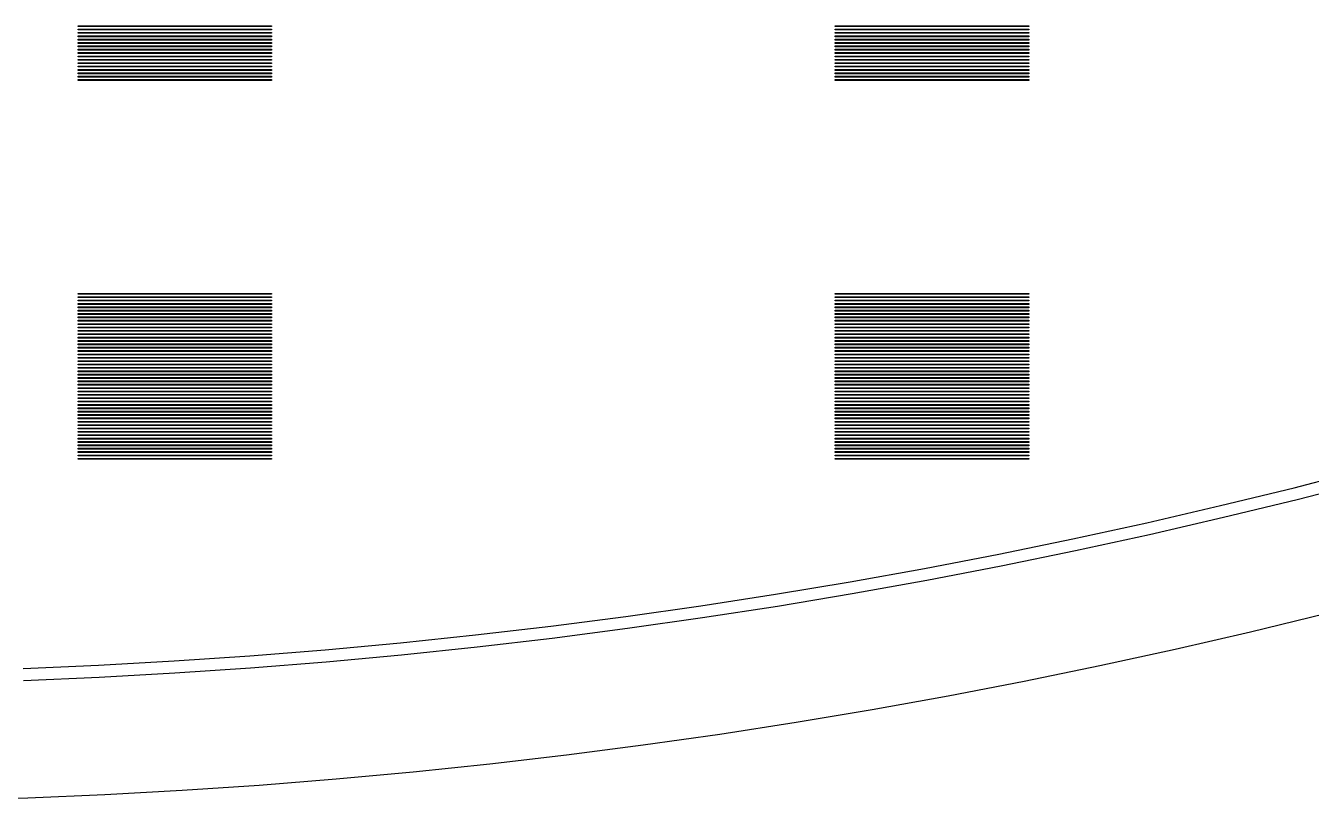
# Model space of a CAD drawing. Extents: x 40 to 187, y -3 to 150.
# Drawn here: x 113.23 to 128.86, y -2.85 to 6.56 of the extents above; entities that cross this region are included whole.
import ezdxf

# ---------------------------------------------------------------- set-up
doc = ezdxf.new("R2010")
doc.units = 0

msp = doc.modelspace()

# ---------------------------------------------------------------- linework, layer by layer
for p, q in [((113.867, 6.5498), (113.867, 6.56)), ((113.867, 6.56), (116.218, 6.56)), ((116.218, 6.5498), (113.867, 6.5498)), ((113.867, 6.5088), (113.867, 6.5191)), ((113.867, 6.5191), (116.218, 6.5191)), ((116.218, 6.5088), (113.867, 6.5088)), ((113.867, 6.468), (113.867, 6.4782)), ((113.867, 6.4782), (116.218, 6.4782)), ((116.218, 6.468), (113.867, 6.468)), ((113.867, 6.427), (113.867, 6.4373)), ((113.867, 6.4373), (116.218, 6.4373)), ((116.218, 6.427), (113.867, 6.427)), ((116.218, 6.56), (116.218, 6.5498)), ((116.218, 6.5191), (116.218, 6.5088)), ((116.218, 6.4782), (116.218, 6.468)), ((116.218, 6.4373), (116.218, 6.427)), ((123.07, 6.5498), (123.07, 6.56)), ((123.07, 6.56), (125.422, 6.56)), ((125.422, 6.5498), (123.07, 6.5498)), ((123.07, 6.5088), (123.07, 6.5191)), ((123.07, 6.5191), (125.422, 6.5191)), ((125.422, 6.5088), (123.07, 6.5088)), ((123.07, 6.468), (123.07, 6.4782)), ((123.07, 6.4782), (125.422, 6.4782)), ((125.422, 6.468), (123.07, 6.468)), ((123.07, 6.427), (123.07, 6.4373)), ((123.07, 6.4373), (125.422, 6.4373)), ((125.422, 6.427), (123.07, 6.427)), ((125.422, 6.56), (125.422, 6.5498)), ((125.422, 6.5191), (125.422, 6.5088)), ((125.422, 6.4782), (125.422, 6.468)), ((125.422, 6.4373), (125.422, 6.427)), ((113.867, 6.3861), (113.867, 6.3964)), ((113.867, 6.3964), (116.218, 6.3964)), ((116.218, 6.3861), (113.867, 6.3861)), ((113.867, 6.3452), (113.867, 6.3555)), ((113.867, 6.3555), (116.218, 6.3555)), ((116.218, 6.3452), (113.867, 6.3452)), ((113.867, 6.3043), (113.867, 6.3145)), ((113.867, 6.3145), (116.218, 6.3145)), ((116.218, 6.3043), (113.867, 6.3043)), ((113.867, 6.2634), (113.867, 6.2736)), ((113.867, 6.2736), (116.218, 6.2736)), ((116.218, 6.2634), (113.867, 6.2634)), ((116.218, 6.3964), (116.218, 6.3861)), ((116.218, 6.3555), (116.218, 6.3452)), ((116.218, 6.3145), (116.218, 6.3043)), ((116.218, 6.2736), (116.218, 6.2634)), ((123.07, 6.3861), (123.07, 6.3964)), ((123.07, 6.3964), (125.422, 6.3964)), ((125.422, 6.3861), (123.07, 6.3861)), ((123.07, 6.3452), (123.07, 6.3555)), ((123.07, 6.3555), (125.422, 6.3555)), ((125.422, 6.3452), (123.07, 6.3452)), ((123.07, 6.3043), (123.07, 6.3145)), ((123.07, 6.3145), (125.422, 6.3145)), ((125.422, 6.3043), (123.07, 6.3043)), ((123.07, 6.2634), (123.07, 6.2736)), ((123.07, 6.2736), (125.422, 6.2736)), ((125.422, 6.2634), (123.07, 6.2634)), ((125.422, 6.3964), (125.422, 6.3861)), ((125.422, 6.3555), (125.422, 6.3452)), ((125.422, 6.3145), (125.422, 6.3043)), ((125.422, 6.2736), (125.422, 6.2634)), ((113.867, 6.2225), (113.867, 6.2327)), ((113.867, 6.2327), (116.218, 6.2327)), ((116.218, 6.2225), (113.867, 6.2225)), ((113.867, 6.1816), (113.867, 6.1918)), ((113.867, 6.1918), (116.218, 6.1918)), ((116.218, 6.1816), (113.867, 6.1816)), ((113.867, 6.1407), (113.867, 6.1509)), ((113.867, 6.1509), (116.218, 6.1509)), ((116.218, 6.1407), (113.867, 6.1407)), ((113.867, 6.0998), (113.867, 6.11)), ((113.867, 6.11), (116.218, 6.11)), ((116.218, 6.0998), (113.867, 6.0998)), ((116.218, 6.2327), (116.218, 6.2225)), ((116.218, 6.1918), (116.218, 6.1816)), ((116.218, 6.1509), (116.218, 6.1407)), ((116.218, 6.11), (116.218, 6.0998)), ((123.07, 6.2225), (123.07, 6.2327)), ((123.07, 6.2327), (125.422, 6.2327)), ((125.422, 6.2225), (123.07, 6.2225)), ((123.07, 6.1816), (123.07, 6.1918)), ((123.07, 6.1918), (125.422, 6.1918)), ((125.422, 6.1816), (123.07, 6.1816)), ((123.07, 6.1407), (123.07, 6.1509)), ((123.07, 6.1509), (125.422, 6.1509)), ((125.422, 6.1407), (123.07, 6.1407)), ((123.07, 6.0998), (123.07, 6.11)), ((123.07, 6.11), (125.422, 6.11)), ((125.422, 6.0998), (123.07, 6.0998)), ((125.422, 6.2327), (125.422, 6.2225)), ((125.422, 6.1918), (125.422, 6.1816)), ((125.422, 6.1509), (125.422, 6.1407)), ((125.422, 6.11), (125.422, 6.0998)), ((113.867, 6.0589), (113.867, 6.0691)), ((113.867, 6.0691), (116.218, 6.0691)), ((116.218, 6.0589), (113.867, 6.0589)), ((113.867, 6.018), (113.867, 6.0282)), ((113.867, 6.0282), (116.218, 6.0282)), ((116.218, 6.018), (113.867, 6.018)), ((113.867, 5.9771), (113.867, 5.9873)), ((113.867, 5.9873), (116.218, 5.9873)), ((116.218, 5.9771), (113.867, 5.9771)), ((113.867, 5.9362), (113.867, 5.9464)), ((113.867, 5.9464), (116.218, 5.9464)), ((116.218, 6.0691), (116.218, 6.0589)), ((116.218, 6.0282), (116.218, 6.018)), ((116.218, 5.9873), (116.218, 5.9771)), ((116.218, 5.9464), (116.218, 5.9362)), ((123.07, 6.0589), (123.07, 6.0691)), ((123.07, 6.0691), (125.422, 6.0691)), ((125.422, 6.0589), (123.07, 6.0589)), ((123.07, 6.018), (123.07, 6.0282)), ((123.07, 6.0282), (125.422, 6.0282)), ((125.422, 6.018), (123.07, 6.018)), ((123.07, 5.9771), (123.07, 5.9873)), ((123.07, 5.9873), (125.422, 5.9873)), ((125.422, 5.9771), (123.07, 5.9771)), ((123.07, 5.9362), (123.07, 5.9464)), ((123.07, 5.9464), (125.422, 5.9464)), ((125.422, 6.0691), (125.422, 6.0589)), ((125.422, 6.0282), (125.422, 6.018)), ((125.422, 5.9873), (125.422, 5.9771)), ((125.422, 5.9464), (125.422, 5.9362)), ((116.218, 5.9362), (113.867, 5.9362)), ((113.867, 5.8953), (113.867, 5.9055)), ((113.867, 5.9055), (116.218, 5.9055)), ((116.218, 5.8953), (113.867, 5.8953)), ((116.218, 5.9055), (116.218, 5.8953)), ((125.422, 5.9362), (123.07, 5.9362)), ((123.07, 5.8953), (123.07, 5.9055)), ((123.07, 5.9055), (125.422, 5.9055)), ((125.422, 5.8953), (123.07, 5.8953)), ((125.422, 5.9055), (125.422, 5.8953)), ((113.867, 3.2979), (113.867, 3.3081)), ((113.867, 3.3081), (116.218, 3.3081)), ((116.218, 3.2979), (113.867, 3.2979)), ((116.218, 3.3081), (116.218, 3.2979)), ((123.07, 3.2979), (123.07, 3.3081)), ((123.07, 3.3081), (125.422, 3.3081)), ((125.422, 3.2979), (123.07, 3.2979)), ((125.422, 3.3081), (125.422, 3.2979)), ((113.867, 3.257), (113.867, 3.2672)), ((113.867, 3.2672), (116.218, 3.2672)), ((116.218, 3.257), (113.867, 3.257)), ((113.867, 3.2161), (113.867, 3.2263)), ((113.867, 3.2263), (116.218, 3.2263)), ((116.218, 3.2161), (113.867, 3.2161)), ((113.867, 3.1752), (113.867, 3.1854)), ((113.867, 3.1854), (116.218, 3.1854)), ((116.218, 3.1752), (113.867, 3.1752)), ((113.867, 3.1343), (113.867, 3.1445)), ((113.867, 3.1445), (116.218, 3.1445)), ((116.218, 3.1343), (113.867, 3.1343)), ((116.218, 3.2672), (116.218, 3.257)), ((116.218, 3.2263), (116.218, 3.2161)), ((116.218, 3.1854), (116.218, 3.1752)), ((116.218, 3.1445), (116.218, 3.1343)), ((123.07, 3.257), (123.07, 3.2672)), ((123.07, 3.2672), (125.422, 3.2672)), ((125.422, 3.257), (123.07, 3.257)), ((123.07, 3.2161), (123.07, 3.2263)), ((123.07, 3.2263), (125.422, 3.2263)), ((125.422, 3.2161), (123.07, 3.2161)), ((123.07, 3.1752), (123.07, 3.1854)), ((123.07, 3.1854), (125.422, 3.1854)), ((125.422, 3.1752), (123.07, 3.1752)), ((123.07, 3.1343), (123.07, 3.1445)), ((123.07, 3.1445), (125.422, 3.1445)), ((125.422, 3.1343), (123.07, 3.1343)), ((125.422, 3.2672), (125.422, 3.257)), ((125.422, 3.2263), (125.422, 3.2161)), ((125.422, 3.1854), (125.422, 3.1752)), ((125.422, 3.1445), (125.422, 3.1343)), ((113.867, 3.0934), (113.867, 3.1036)), ((113.867, 3.1036), (116.218, 3.1036)), ((116.218, 3.0934), (113.867, 3.0934)), ((113.867, 3.0524), (113.867, 3.0627)), ((113.867, 3.0627), (116.218, 3.0627)), ((116.218, 3.0524), (113.867, 3.0524)), ((113.867, 3.0115), (113.867, 3.0218)), ((113.867, 3.0218), (116.218, 3.0218)), ((116.218, 3.0115), (113.867, 3.0115)), ((113.867, 2.9706), (113.867, 2.9809)), ((113.867, 2.9809), (116.218, 2.9809)), ((116.218, 2.9706), (113.867, 2.9706)), ((116.218, 3.1036), (116.218, 3.0934)), ((116.218, 3.0627), (116.218, 3.0524)), ((116.218, 3.0218), (116.218, 3.0115)), ((116.218, 2.9809), (116.218, 2.9706)), ((123.07, 3.0934), (123.07, 3.1036)), ((123.07, 3.1036), (125.422, 3.1036)), ((125.422, 3.0934), (123.07, 3.0934)), ((123.07, 3.0524), (123.07, 3.0627)), ((123.07, 3.0627), (125.422, 3.0627)), ((125.422, 3.0524), (123.07, 3.0524)), ((123.07, 3.0115), (123.07, 3.0218)), ((123.07, 3.0218), (125.422, 3.0218)), ((125.422, 3.0115), (123.07, 3.0115)), ((123.07, 2.9706), (123.07, 2.9809)), ((123.07, 2.9809), (125.422, 2.9809)), ((125.422, 2.9706), (123.07, 2.9706)), ((125.422, 3.1036), (125.422, 3.0934)), ((125.422, 3.0627), (125.422, 3.0524)), ((125.422, 3.0218), (125.422, 3.0115)), ((125.422, 2.9809), (125.422, 2.9706)), ((113.867, 2.9297), (113.867, 2.94)), ((113.867, 2.94), (116.218, 2.94)), ((116.218, 2.9297), (113.867, 2.9297)), ((113.867, 2.8888), (113.867, 2.899)), ((113.867, 2.899), (116.218, 2.899)), ((116.218, 2.8888), (113.867, 2.8888)), ((113.867, 2.8479), (113.867, 2.8582)), ((113.867, 2.8582), (116.218, 2.8582)), ((116.218, 2.8479), (113.867, 2.8479)), ((113.867, 2.807), (113.867, 2.8173)), ((113.867, 2.8173), (116.218, 2.8173)), ((116.218, 2.94), (116.218, 2.9297)), ((116.218, 2.899), (116.218, 2.8888)), ((116.218, 2.8582), (116.218, 2.8479)), ((116.218, 2.8173), (116.218, 2.807)), ((123.07, 2.9297), (123.07, 2.94)), ((123.07, 2.94), (125.422, 2.94)), ((125.422, 2.9297), (123.07, 2.9297)), ((123.07, 2.8888), (123.07, 2.899)), ((123.07, 2.899), (125.422, 2.899)), ((125.422, 2.8888), (123.07, 2.8888)), ((123.07, 2.8479), (123.07, 2.8582)), ((123.07, 2.8582), (125.422, 2.8582)), ((125.422, 2.8479), (123.07, 2.8479)), ((123.07, 2.807), (123.07, 2.8173)), ((123.07, 2.8173), (125.422, 2.8173)), ((125.422, 2.94), (125.422, 2.9297)), ((125.422, 2.899), (125.422, 2.8888)), ((125.422, 2.8582), (125.422, 2.8479)), ((125.422, 2.8173), (125.422, 2.807)), ((116.218, 2.807), (113.867, 2.807)), ((113.867, 2.7661), (113.867, 2.7763)), ((113.867, 2.7763), (116.218, 2.7763)), ((116.218, 2.7661), (113.867, 2.7661)), ((113.867, 2.7252), (113.867, 2.7354)), ((113.867, 2.7354), (116.218, 2.7354)), ((116.218, 2.7252), (113.867, 2.7252)), ((113.867, 2.6843), (113.867, 2.6945)), ((113.867, 2.6945), (116.218, 2.6945)), ((116.218, 2.6843), (113.867, 2.6843)), ((116.218, 2.7763), (116.218, 2.7661)), ((116.218, 2.7354), (116.218, 2.7252)), ((116.218, 2.6945), (116.218, 2.6843)), ((125.422, 2.807), (123.07, 2.807)), ((123.07, 2.7661), (123.07, 2.7763)), ((123.07, 2.7763), (125.422, 2.7763)), ((125.422, 2.7661), (123.07, 2.7661)), ((123.07, 2.7252), (123.07, 2.7354)), ((123.07, 2.7354), (125.422, 2.7354)), ((125.422, 2.7252), (123.07, 2.7252)), ((123.07, 2.6843), (123.07, 2.6945)), ((123.07, 2.6945), (125.422, 2.6945)), ((125.422, 2.6843), (123.07, 2.6843)), ((125.422, 2.7763), (125.422, 2.7661)), ((125.422, 2.7354), (125.422, 2.7252)), ((125.422, 2.6945), (125.422, 2.6843)), ((113.867, 2.6434), (113.867, 2.6536)), ((113.867, 2.6536), (116.218, 2.6536)), ((116.218, 2.6434), (113.867, 2.6434)), ((113.867, 2.6025), (113.867, 2.6127)), ((113.867, 2.6127), (116.218, 2.6127)), ((116.218, 2.6025), (113.867, 2.6025)), ((113.867, 2.5616), (113.867, 2.5718)), ((113.867, 2.5718), (116.218, 2.5718)), ((116.218, 2.5616), (113.867, 2.5616)), ((113.867, 2.5207), (113.867, 2.5309)), ((113.867, 2.5309), (116.218, 2.5309)), ((116.218, 2.5207), (113.867, 2.5207)), ((116.218, 2.6536), (116.218, 2.6434)), ((116.218, 2.6127), (116.218, 2.6025)), ((116.218, 2.5718), (116.218, 2.5616)), ((116.218, 2.5309), (116.218, 2.5207)), ((123.07, 2.6434), (123.07, 2.6536)), ((123.07, 2.6536), (125.422, 2.6536)), ((125.422, 2.6434), (123.07, 2.6434)), ((123.07, 2.6025), (123.07, 2.6127)), ((123.07, 2.6127), (125.422, 2.6127)), ((125.422, 2.6025), (123.07, 2.6025)), ((123.07, 2.5616), (123.07, 2.5718)), ((123.07, 2.5718), (125.422, 2.5718)), ((125.422, 2.5616), (123.07, 2.5616)), ((123.07, 2.5207), (123.07, 2.5309)), ((123.07, 2.5309), (125.422, 2.5309)), ((125.422, 2.5207), (123.07, 2.5207)), ((125.422, 2.6536), (125.422, 2.6434)), ((125.422, 2.6127), (125.422, 2.6025)), ((125.422, 2.5718), (125.422, 2.5616)), ((125.422, 2.5309), (125.422, 2.5207)), ((113.867, 2.4798), (113.867, 2.49)), ((113.867, 2.49), (116.218, 2.49)), ((116.218, 2.4798), (113.867, 2.4798)), ((113.867, 2.4389), (113.867, 2.4491)), ((113.867, 2.4491), (116.218, 2.4491)), ((116.218, 2.4389), (113.867, 2.4389)), ((113.867, 2.398), (113.867, 2.4082)), ((113.867, 2.4082), (116.218, 2.4082)), ((116.218, 2.398), (113.867, 2.398)), ((113.867, 2.3571), (113.867, 2.3673)), ((113.867, 2.3673), (116.218, 2.3673)), ((116.218, 2.3571), (113.867, 2.3571)), ((116.218, 2.49), (116.218, 2.4798)), ((116.218, 2.4491), (116.218, 2.4389)), ((116.218, 2.4082), (116.218, 2.398)), ((116.218, 2.3673), (116.218, 2.3571)), ((123.07, 2.4798), (123.07, 2.49)), ((123.07, 2.49), (125.422, 2.49)), ((125.422, 2.4798), (123.07, 2.4798)), ((123.07, 2.4389), (123.07, 2.4491)), ((123.07, 2.4491), (125.422, 2.4491)), ((125.422, 2.4389), (123.07, 2.4389)), ((123.07, 2.398), (123.07, 2.4082)), ((123.07, 2.4082), (125.422, 2.4082)), ((125.422, 2.398), (123.07, 2.398)), ((123.07, 2.3571), (123.07, 2.3673)), ((123.07, 2.3673), (125.422, 2.3673)), ((125.422, 2.3571), (123.07, 2.3571)), ((125.422, 2.49), (125.422, 2.4798)), ((125.422, 2.4491), (125.422, 2.4389)), ((125.422, 2.4082), (125.422, 2.398)), ((125.422, 2.3673), (125.422, 2.3571)), ((113.867, 2.3162), (113.867, 2.3264)), ((113.867, 2.3264), (116.218, 2.3264)), ((116.218, 2.3162), (113.867, 2.3162)), ((113.867, 2.2753), (113.867, 2.2855)), ((113.867, 2.2855), (116.218, 2.2855)), ((116.218, 2.2753), (113.867, 2.2753)), ((113.867, 2.2344), (113.867, 2.2446)), ((113.867, 2.2446), (116.218, 2.2446)), ((116.218, 2.2344), (113.867, 2.2344)), ((113.867, 2.1935), (113.867, 2.2037)), ((113.867, 2.2037), (116.218, 2.2037)), ((116.218, 2.1935), (113.867, 2.1935)), ((116.218, 2.3264), (116.218, 2.3162)), ((116.218, 2.2855), (116.218, 2.2753)), ((116.218, 2.2446), (116.218, 2.2344)), ((116.218, 2.2037), (116.218, 2.1935)), ((123.07, 2.3162), (123.07, 2.3264)), ((123.07, 2.3264), (125.422, 2.3264)), ((125.422, 2.3162), (123.07, 2.3162)), ((123.07, 2.2753), (123.07, 2.2855)), ((123.07, 2.2855), (125.422, 2.2855)), ((125.422, 2.2753), (123.07, 2.2753)), ((123.07, 2.2344), (123.07, 2.2446)), ((123.07, 2.2446), (125.422, 2.2446)), ((125.422, 2.2344), (123.07, 2.2344)), ((123.07, 2.1935), (123.07, 2.2037)), ((123.07, 2.2037), (125.422, 2.2037)), ((125.422, 2.1935), (123.07, 2.1935)), ((125.422, 2.3264), (125.422, 2.3162)), ((125.422, 2.2855), (125.422, 2.2753)), ((125.422, 2.2446), (125.422, 2.2344)), ((125.422, 2.2037), (125.422, 2.1935)), ((113.867, 2.1526), (113.867, 2.1628)), ((113.867, 2.1628), (116.218, 2.1628)), ((116.218, 2.1526), (113.867, 2.1526)), ((113.867, 2.1117), (113.867, 2.1219)), ((113.867, 2.1219), (116.218, 2.1219)), ((116.218, 2.1117), (113.867, 2.1117)), ((113.867, 2.0708), (113.867, 2.081)), ((113.867, 2.081), (116.218, 2.081)), ((116.218, 2.0708), (113.867, 2.0708)), ((113.867, 2.0299), (113.867, 2.0401)), ((113.867, 2.0401), (116.218, 2.0401)), ((116.218, 2.1628), (116.218, 2.1526)), ((116.218, 2.1219), (116.218, 2.1117)), ((116.218, 2.081), (116.218, 2.0708)), ((116.218, 2.0401), (116.218, 2.0299)), ((123.07, 2.1526), (123.07, 2.1628)), ((123.07, 2.1628), (125.422, 2.1628)), ((125.422, 2.1526), (123.07, 2.1526)), ((123.07, 2.1117), (123.07, 2.1219)), ((123.07, 2.1219), (125.422, 2.1219)), ((125.422, 2.1117), (123.07, 2.1117)), ((123.07, 2.0708), (123.07, 2.081)), ((123.07, 2.081), (125.422, 2.081)), ((125.422, 2.0708), (123.07, 2.0708)), ((123.07, 2.0299), (123.07, 2.0401)), ((123.07, 2.0401), (125.422, 2.0401)), ((125.422, 2.1628), (125.422, 2.1526)), ((125.422, 2.1219), (125.422, 2.1117)), ((125.422, 2.081), (125.422, 2.0708)), ((125.422, 2.0401), (125.422, 2.0299)), ((116.218, 2.0299), (113.867, 2.0299)), ((113.867, 1.9889), (113.867, 1.9992)), ((113.867, 1.9992), (116.218, 1.9992)), ((116.218, 1.9889), (113.867, 1.9889)), ((113.867, 1.9481), (113.867, 1.9583)), ((113.867, 1.9583), (116.218, 1.9583)), ((116.218, 1.9481), (113.867, 1.9481)), ((113.867, 1.9071), (113.867, 1.9174)), ((113.867, 1.9174), (116.218, 1.9174)), ((116.218, 1.9071), (113.867, 1.9071)), ((113.867, 1.8663), (113.867, 1.8765)), ((113.867, 1.8765), (116.218, 1.8765)), ((116.218, 1.9992), (116.218, 1.9889)), ((116.218, 1.9583), (116.218, 1.9481)), ((116.218, 1.9174), (116.218, 1.9071)), ((116.218, 1.8765), (116.218, 1.8663)), ((125.422, 2.0299), (123.07, 2.0299)), ((123.07, 1.9889), (123.07, 1.9992)), ((123.07, 1.9992), (125.422, 1.9992)), ((125.422, 1.9889), (123.07, 1.9889)), ((123.07, 1.9481), (123.07, 1.9583)), ((123.07, 1.9583), (125.422, 1.9583)), ((125.422, 1.9481), (123.07, 1.9481)), ((123.07, 1.9071), (123.07, 1.9174)), ((123.07, 1.9174), (125.422, 1.9174)), ((125.422, 1.9071), (123.07, 1.9071)), ((123.07, 1.8663), (123.07, 1.8765)), ((123.07, 1.8765), (125.422, 1.8765)), ((125.422, 1.9992), (125.422, 1.9889)), ((125.422, 1.9583), (125.422, 1.9481)), ((125.422, 1.9174), (125.422, 1.9071)), ((125.422, 1.8765), (125.422, 1.8663)), ((116.218, 1.8663), (113.867, 1.8663)), ((113.867, 1.8253), (113.867, 1.8356)), ((113.867, 1.8356), (116.218, 1.8356)), ((116.218, 1.8253), (113.867, 1.8253)), ((113.867, 1.7844), (113.867, 1.7947)), ((113.867, 1.7947), (116.218, 1.7947)), ((116.218, 1.7844), (113.867, 1.7844)), ((113.867, 1.7435), (113.867, 1.7538)), ((113.867, 1.7538), (116.218, 1.7538)), ((116.218, 1.7435), (113.867, 1.7435)), ((116.218, 1.8356), (116.218, 1.8253)), ((116.218, 1.7947), (116.218, 1.7844)), ((116.218, 1.7538), (116.218, 1.7435)), ((125.422, 1.8663), (123.07, 1.8663)), ((123.07, 1.8253), (123.07, 1.8356)), ((123.07, 1.8356), (125.422, 1.8356)), ((125.422, 1.8253), (123.07, 1.8253)), ((123.07, 1.7844), (123.07, 1.7947)), ((123.07, 1.7947), (125.422, 1.7947)), ((125.422, 1.7844), (123.07, 1.7844)), ((123.07, 1.7435), (123.07, 1.7538)), ((123.07, 1.7538), (125.422, 1.7538)), ((125.422, 1.7435), (123.07, 1.7435)), ((125.422, 1.8356), (125.422, 1.8253)), ((125.422, 1.7947), (125.422, 1.7844)), ((125.422, 1.7538), (125.422, 1.7435)), ((113.867, 1.7026), (113.867, 1.7128)), ((113.867, 1.7128), (116.218, 1.7128)), ((116.218, 1.7026), (113.867, 1.7026)), ((113.867, 1.6617), (113.867, 1.672)), ((113.867, 1.672), (116.218, 1.672)), ((116.218, 1.6617), (113.867, 1.6617)), ((113.867, 1.6208), (113.867, 1.631)), ((113.867, 1.631), (116.218, 1.631)), ((116.218, 1.6208), (113.867, 1.6208)), ((113.867, 1.5799), (113.867, 1.5901)), ((113.867, 1.5901), (116.218, 1.5901)), ((116.218, 1.5799), (113.867, 1.5799)), ((116.218, 1.7128), (116.218, 1.7026)), ((116.218, 1.672), (116.218, 1.6617)), ((116.218, 1.631), (116.218, 1.6208)), ((116.218, 1.5901), (116.218, 1.5799)), ((123.07, 1.7026), (123.07, 1.7128)), ((123.07, 1.7128), (125.422, 1.7128)), ((125.422, 1.7026), (123.07, 1.7026)), ((123.07, 1.6617), (123.07, 1.672)), ((123.07, 1.672), (125.422, 1.672)), ((125.422, 1.6617), (123.07, 1.6617)), ((123.07, 1.6208), (123.07, 1.631)), ((123.07, 1.631), (125.422, 1.631)), ((125.422, 1.6208), (123.07, 1.6208)), ((123.07, 1.5799), (123.07, 1.5901)), ((123.07, 1.5901), (125.422, 1.5901)), ((125.422, 1.5799), (123.07, 1.5799)), ((125.422, 1.7128), (125.422, 1.7026)), ((125.422, 1.672), (125.422, 1.6617)), ((125.422, 1.631), (125.422, 1.6208)), ((125.422, 1.5901), (125.422, 1.5799)), ((113.867, 1.539), (113.867, 1.5492)), ((113.867, 1.5492), (116.218, 1.5492)), ((116.218, 1.539), (113.867, 1.539)), ((113.867, 1.4981), (113.867, 1.5083)), ((113.867, 1.5083), (116.218, 1.5083)), ((116.218, 1.4981), (113.867, 1.4981)), ((113.867, 1.4572), (113.867, 1.4674)), ((113.867, 1.4674), (116.218, 1.4674)), ((116.218, 1.4572), (113.867, 1.4572)), ((113.867, 1.4163), (113.867, 1.4265)), ((113.867, 1.4265), (116.218, 1.4265)), ((116.218, 1.4163), (113.867, 1.4163)), ((116.218, 1.5492), (116.218, 1.539)), ((116.218, 1.5083), (116.218, 1.4981)), ((116.218, 1.4674), (116.218, 1.4572)), ((116.218, 1.4265), (116.218, 1.4163)), ((123.07, 1.539), (123.07, 1.5492)), ((123.07, 1.5492), (125.422, 1.5492)), ((125.422, 1.539), (123.07, 1.539)), ((123.07, 1.4981), (123.07, 1.5083)), ((123.07, 1.5083), (125.422, 1.5083)), ((125.422, 1.4981), (123.07, 1.4981)), ((123.07, 1.4572), (123.07, 1.4674)), ((123.07, 1.4674), (125.422, 1.4674)), ((125.422, 1.4572), (123.07, 1.4572)), ((123.07, 1.4163), (123.07, 1.4265)), ((123.07, 1.4265), (125.422, 1.4265)), ((125.422, 1.4163), (123.07, 1.4163)), ((125.422, 1.5492), (125.422, 1.539)), ((125.422, 1.5083), (125.422, 1.4981)), ((125.422, 1.4674), (125.422, 1.4572)), ((125.422, 1.4265), (125.422, 1.4163)), ((113.867, 1.3754), (113.867, 1.3856)), ((113.867, 1.3856), (116.218, 1.3856)), ((116.218, 1.3754), (113.867, 1.3754)), ((113.867, 1.3345), (113.867, 1.3447)), ((113.867, 1.3447), (116.218, 1.3447)), ((116.218, 1.3345), (113.867, 1.3345)), ((113.867, 1.2936), (113.867, 1.3038)), ((113.867, 1.3038), (116.218, 1.3038)), ((116.218, 1.2936), (113.867, 1.2936)), ((116.218, 1.3856), (116.218, 1.3754)), ((116.218, 1.3447), (116.218, 1.3345)), ((116.218, 1.3038), (116.218, 1.2936)), ((123.07, 1.3754), (123.07, 1.3856)), ((123.07, 1.3856), (125.422, 1.3856)), ((125.422, 1.3754), (123.07, 1.3754)), ((123.07, 1.3345), (123.07, 1.3447)), ((123.07, 1.3447), (125.422, 1.3447)), ((125.422, 1.3345), (123.07, 1.3345)), ((123.07, 1.2936), (123.07, 1.3038)), ((123.07, 1.3038), (125.422, 1.3038)), ((125.422, 1.2936), (123.07, 1.2936)), ((125.422, 1.3856), (125.422, 1.3754)), ((125.422, 1.3447), (125.422, 1.3345)), ((125.422, 1.3038), (125.422, 1.2936)), ((128.646, 0.9476), (129.537, 1.1765)), ((127.753, 0.7297), (128.646, 0.9476)), ((129.575, 1.0314), (128.683, 0.8021)), ((128.683, 0.8021), (127.787, 0.5837)), ((126.857, 0.5227), (127.753, 0.7297)), ((125.959, 0.3268), (126.857, 0.5227)), ((127.787, 0.5837), (126.89, 0.3764)), ((125.058, 0.1419), (125.959, 0.3268)), ((126.89, 0.3764), (125.99, 0.18)), ((125.99, 0.18), (125.087, -0.0052)), ((124.155, -0.032), (125.058, 0.1419)), ((123.25, -0.1947), (124.155, -0.032)), ((125.087, -0.0052), (124.183, -0.1794)), ((122.343, -0.3463), (123.25, -0.1947)), ((124.183, -0.1794), (123.276, -0.3425)), ((121.435, -0.4868), (122.343, -0.3463)), ((123.276, -0.3425), (122.367, -0.4944)), ((119.612, -0.7343), (120.524, -0.6162)), ((120.524, -0.6162), (121.435, -0.4868)), ((122.367, -0.4944), (121.457, -0.6352)), ((128.117, -0.8027), (129.029, -0.5802)), ((118.699, -0.8413), (119.612, -0.7343)), ((120.544, -0.7648), (119.631, -0.8832)), ((121.457, -0.6352), (120.544, -0.7648)), ((116.869, -1.0215), (117.785, -0.937)), ((117.785, -0.937), (118.699, -0.8413)), ((119.631, -0.8832), (118.716, -0.9904)), ((127.202, -1.014), (128.117, -0.8027)), ((115.953, -1.0948), (116.869, -1.0215)), ((117.799, -1.0863), (116.882, -1.171)), ((118.716, -0.9904), (117.799, -1.0863)), ((126.285, -1.2141), (127.202, -1.014)), ((113.199, -1.247), (114.117, -1.2075)), ((114.117, -1.2075), (115.035, -1.1568)), ((115.035, -1.1568), (115.953, -1.0948)), ((115.964, -1.2444), (115.044, -1.3065)), ((116.882, -1.171), (115.964, -1.2444)), ((125.365, -1.4029), (126.285, -1.2141)), ((114.125, -1.3574), (113.204, -1.3969)), ((115.044, -1.3065), (114.125, -1.3574)), ((124.443, -1.5803), (125.365, -1.4029)), ((123.519, -1.7465), (124.443, -1.5803)), ((122.593, -1.9013), (123.519, -1.7465)), ((121.666, -2.0448), (122.593, -1.9013)), ((119.805, -2.2975), (120.736, -2.1768)), ((120.736, -2.1768), (121.666, -2.0448)), ((118.873, -2.4067), (119.805, -2.2975)), ((117.939, -2.5044), (118.873, -2.4067)), ((116.068, -2.6655), (117.004, -2.5907)), ((117.004, -2.5907), (117.939, -2.5044)), ((113.257, -2.8209), (114.194, -2.7806)), ((114.194, -2.7806), (115.132, -2.7288)), ((115.132, -2.7288), (116.068, -2.6655)), ((112.318, -2.8497), (113.257, -2.8209))]:
    msp.add_line(p, q)

doc.saveas('drawing.dxf')
